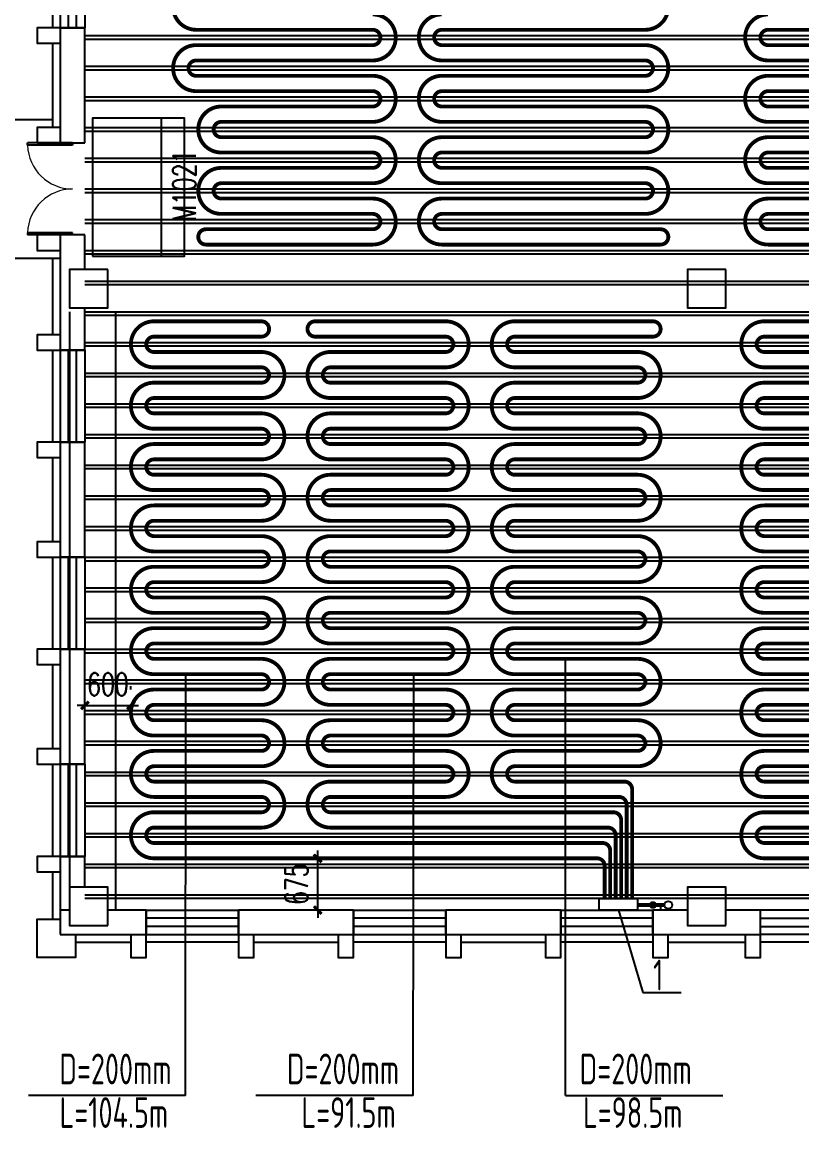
# Model space of a CAD drawing. Extents: x 2430460 to 2514560, y -608375 to -364775.
# Drawn here: x 2458565 to 2468721, y -402437 to -388023 of the extents above; entities that cross this region are included whole.
import ezdxf

# ---------------------------------------------------------------- set-up
doc = ezdxf.new("R2010")
doc.units = 0
doc.header["$LTSCALE"] = 1000
doc.header["$MEASUREMENT"] = 0
doc.linetypes.add('DASH', pattern=[0.35, 0.25, -0.1])
for name, color, linetype in [('COLUMN', 9, 'Continuous'), ('EQ-采暖分集水器', 7, 'Continuous'), ('PIPE-地暖供', 4, 'Continuous'), ('PIPE-暖供水', 3, 'Continuous'), ('TH_DIM', 3, 'Continuous'), ('VPIPE-暖供水', 3, 'Continuous'), ('VPIPE-暖回水', 2, 'Continuous'), ('WALL', 9, 'Continuous'), ('WINDOW', 4, 'Continuous'), ('WINDOW_TEXT', 7, 'Continuous'), ('木龙骨', 23, 'Continuous')]:
    doc.layers.add(name, color=color, linetype=linetype)
doc.styles.add('26#标准$0$TSSD_REIN', font='Tssdeng.shx', dxfattribs={"width": 0.7, "bigfont": 'tssdchn.shx'})
doc.styles.add('_TCH_DIM_T3', font='SIMPLEX', dxfattribs={"width": 0.705882, "bigfont": 'GBCBIG'})
doc.styles.add('_TCH_WINDOW', font='SIMPLEX', dxfattribs={"height": 3.5, "bigfont": 'GBCBIG'})
doc.dimstyles.new('_TCH_ARCH&&100', dxfattribs={"dimtxt": 297.5, "dimasz": 100, "dimexe": 250, "dimexo": 300, "dimgap": 126.25, "dimtad": 1, "dimdec": 0, "dimzin": 0, "dimdsep": 46, "dimtxsty": '_TCH_DIM_T3', "dimblk": 'ARCHTICK', "dimcen": 0.09, "dimclrt": 7, "dimazin": 2, "dimtfac": 1, "dimtdec": 0, "dimtix": 1, "dimtmove": 2, "dimatfit": 3, "dimfxl": 30, "dimtolj": 1, "dimtzin": 0, "dimarcsym": 0})

# ---------------------------------------------------------------- blocks, each defined once
blk = doc.blocks.new('_FZHK')
blk.add_lwpolyline([(-0.5, -0.5), (0.5, -0.5), (0.5, 0.5), (-0.5, 0.5)], close=True)
blk = doc.blocks.new('$WINLIB2D$00000001')
at = {"color": 0}
for points in [[(-0.5, 0.5), (-0.5, -0.5)], [(-0.5, 0.5), (0.5, 0.5)], [(0.5, -0.5), (0.5, 0.5)], [(0.5, 0.167), (-0.5, 0.167)], [(0.5, -0.167), (-0.5, -0.167)], [(-0.5, -0.5), (0.5, -0.5)]]:
    blk.add_lwpolyline(points, dxfattribs=at)
blk = doc.blocks.new('$DorLib2D$00000002')
for p, q in [((-0.5, 0), (-0.5, 0.4875)), ((-0.475, 0.4875), (-0.5, 0.4875)), ((-0.475, 0), (-0.475, 0.4875)), ((0.475, 0), (0.475, 0.4875)), ((0.475, 0.4875), (0.5, 0.4875)), ((0.5, 0), (0.5, 0.4875)), ((-0.5, 0), (-0.475, 0)), ((0.5, 0), (0.475, 0))]:
    blk.add_line(p, q)
at = {"lineweight": 13}
for centre, start, end in [((-0.4875, 0), 0, 88.53072), ((0.4875, 0), 91.46928, 180)]:
    blk.add_arc(centre, 0.4875, start, end, dxfattribs=at)
blk = doc.blocks.new('A$C7281566F')
for p, q in [((-29319.5, 7269.4), (-29319.5, 6069.4)), ((-29319.5, 5869.4), (-29319.5, 4769.4)), ((-29319.5, 3069.4), (-29319.5, 2069.4)), ((-29319.5, 1869.4), (-29319.5, 669.4)), ((-29319.5, 469.4), (-29319.5, -630.6)), ((-29319.5, -830.6), (-29319.5, -2030.6)), ((-29319.5, -2230.6), (-29319.5, -3330.6)), ((-29319.5, -3530.6), (-29319.5, -4730.6)), ((-29319.5, -4930.6), (-29319.5, -5550.6)), ((-26899.5, -5850.6), (-28099.5, -5850.6)), ((-24199.5, -5850.6), (-25399.5, -5850.6)), ((-21499.5, -5850.6), (-22699.5, -5850.6)), ((-18899.5, -5850.6), (-20099.5, -5850.6))]:
    blk.add_line(p, q)
for points in [[(-29219.5, 6069.4), (-29519.5, 6069.4), (-29519.5, 5869.4), (-29219.5, 5869.4)], [(-29319.5, 4869.4), (-30419.5, 4869.4), (-30419.5, 3069.4), (-29219.5, 3069.4)], [(-29219.5, 4769.4), (-29519.5, 4769.4), (-29519.5, 4569.4), (-29219.5, 4569.4)], [(-27899.5, 3092.6), (-27899.5, 4892.6)], [(-29219.5, 3369.4), (-29519.5, 3369.4), (-29519.5, 3169.4), (-29219.5, 3169.4)], [(-29219.5, 2069.4), (-29519.5, 2069.4), (-29519.5, 1869.4), (-29219.5, 1869.4)], [(-29219.5, 669.4), (-29519.5, 669.4), (-29519.5, 469.4), (-29219.5, 469.4)], [(-29219.5, -630.6), (-29519.5, -630.6), (-29519.5, -830.6), (-29219.5, -830.6)], [(-29219.5, -2030.6), (-29519.5, -2030.6), (-29519.5, -2230.6), (-29219.5, -2230.6)], [(-29219.5, -3330.6), (-29519.5, -3330.6), (-29519.5, -3530.6), (-29219.5, -3530.6)], [(-29219.5, -4730.6), (-29519.5, -4730.6), (-29519.5, -4930.6), (-29219.5, -4930.6)], [(-29019.5, -5750.6), (-29019.5, -6050.6), (-29519.5, -6050.6), (-29519.5, -5550.6), (-29219.5, -5550.6)], [(-28299.5, -5750.6), (-28299.5, -6050.6), (-28099.5, -6050.6), (-28099.5, -5750.6)], [(-26899.5, -5750.6), (-26899.5, -6050.6), (-26699.5, -6050.6), (-26699.5, -5750.6)], [(-25599.5, -5750.6), (-25599.5, -6050.6), (-25399.5, -6050.6), (-25399.5, -5750.6)], [(-24199.5, -5750.6), (-24199.5, -6050.6), (-23999.5, -6050.6), (-23999.5, -5750.6)], [(-22899.5, -5750.6), (-22899.5, -6050.6), (-22699.5, -6050.6), (-22699.5, -5750.6)], [(-21499.5, -5750.6), (-21499.5, -6050.6), (-21299.5, -6050.6), (-21299.5, -5750.6)], [(-20299.5, -5750.6), (-20299.5, -6050.6), (-20099.5, -6050.6), (-20099.5, -5750.6)], [(-29019.5, -5850.6), (-28299.5, -5850.6)], [(-26699.5, -5850.6), (-25599.5, -5850.6)], [(-23999.5, -5850.6), (-22899.5, -5850.6)], [(-21299.5, -5850.6), (-20299.5, -5850.6)]]:
    blk.add_lwpolyline(points)
blk.add_lwpolyline([(-28799.5, 3092.6), (-27599.5, 3092.6), (-27599.5, 4892.6), (-28799.5, 4892.6)], close=True)
at = {"layer": 'WALL'}
for p, q in [((-29219.5, 6069.4), (-29219.5, 4569.4)), ((-28899.5, 6069.4), (-29219.5, 6069.4)), ((-28899.5, 4569.4), (-28899.5, 6069.4)), ((-29219.5, 4569.4), (-28899.5, 4569.4)), ((-28899.5, 3369.4), (-29219.5, 3369.4)), ((-29219.5, 3369.4), (-29219.5, 2669.4)), ((-28899.5, 2919.4), (-28899.5, 3369.4)), ((-29219.5, 2669.4), (-29219.5, 1869.4)), ((-28899.5, 1869.4), (-28899.5, 2419.4)), ((-29219.5, 1869.4), (-28899.5, 1869.4)), ((-29219.5, 669.4), (-29219.5, -830.6)), ((-28899.5, 669.4), (-29219.5, 669.4)), ((-28899.5, -830.6), (-28899.5, 669.4)), ((-29219.5, -830.6), (-28899.5, -830.6)), ((-29219.5, -2030.6), (-29219.5, -3530.6)), ((-28899.5, -2030.6), (-29219.5, -2030.6)), ((-28899.5, -3530.6), (-28899.5, -2030.6)), ((-29219.5, -3530.6), (-28899.5, -3530.6)), ((-28899.5, -4730.6), (-29219.5, -4730.6)), ((-29219.5, -4730.6), (-29219.5, -5430.6)), ((-28899.5, -5130.6), (-28899.5, -4730.6)), ((-29099.5, -5430.6), (-29219.5, -5430.6)), ((-29219.5, -5430.6), (-29219.5, -5750.6)), ((-28099.5, -5430.6), (-28599.5, -5430.6)), ((-28099.5, -5750.6), (-28099.5, -5430.6)), ((-25399.5, -5430.6), (-26899.5, -5430.6)), ((-26899.5, -5430.6), (-26899.5, -5750.6)), ((-25399.5, -5750.6), (-25399.5, -5430.6)), ((-22699.5, -5430.6), (-24199.5, -5430.6)), ((-24199.5, -5430.6), (-24199.5, -5750.6)), ((-22699.5, -5750.6), (-22699.5, -5430.6)), ((-21049.5, -5430.6), (-21499.5, -5430.6)), ((-21499.5, -5430.6), (-21499.5, -5750.6)), ((-20099.5, -5430.6), (-20549.5, -5430.6)), ((-20099.5, -5750.6), (-20099.5, -5430.6)), ((-29219.5, -5750.6), (-28099.5, -5750.6)), ((-26899.5, -5750.6), (-25399.5, -5750.6)), ((-24199.5, -5750.6), (-22699.5, -5750.6)), ((-21499.5, -5750.6), (-20799.5, -5750.6)), ((-20799.5, -5750.6), (-20099.5, -5750.6))]:
    blk.add_line(p, q, dxfattribs=at)
at = {"layer": 'COLUMN', "yscale": 500, "zscale": 500}
for p, xscale, rotation in [((-28849.5, 2669.4), 500, 180), ((-20799.5, 2669.4), 500, 180), ((-28849.5, -5380.6), 499.9990233504213, 90), ((-20799.5, -5380.6), 499.9990233504213, 90)]:
    blk.add_blockref('_FZHK', p, dxfattribs=dict(at, xscale=xscale, rotation=rotation))
at = {"layer": 'WINDOW'}
for p, xscale, yscale, zscale, rotation in [((-29059.5, 6669.4), 1200, 320, 1200, 270), ((-29059.5, 1269.4), 1200, 320, 1200, 270), ((-29059.5, -1430.6), 1200, 320, 1200, 270), ((-29059.5, -4130.6), 1200, 320, 1200, 270), ((-27499.5, -5590.6), -1200, -320, -1200, 180), ((-24799.5, -5590.6), -1200, -320, -1200, 180), ((-22099.5, -5590.6), -1200, -320, -1200, 180), ((-19499.5, -5590.6), 1200, -320, 1200, 180)]:
    blk.add_blockref('$WINLIB2D$00000001', p, dxfattribs=dict(at, xscale=xscale, yscale=yscale, zscale=zscale, rotation=rotation))
ref = blk.add_blockref('$DorLib2D$00000002', (-29059.5, 3969.4), dxfattribs=dict(at, xscale=-1200, yscale=-1200, zscale=-1200, rotation=270))
ref.add_attrib('A', 'M1021', (-27455.7, 3544.4), dxfattribs={"layer": 'WINDOW_TEXT', "height": 297.5, "rotation": 90, "style": '_TCH_WINDOW', "width": 0.705882})
blk = doc.blocks.new('_ArchTick')
at = {"color": 0, "linetype": 'ByBlock', "const_width": 0.4}
blk.add_lwpolyline([(-0.5, -0.5), (0.5, 0.5)], dxfattribs=at)
blk = doc.blocks.new('*D675')
at = {"layer": 'Defpoints', "color": 0, "transparency": 16777216}
for p in [(2459982, -396930), (2459382, -397023), (2459982, -397023)]:
    blk.add_point(p, dxfattribs=at)
at = {"layer": 'TH_DIM', "color": 0, "lineweight": -2, "transparency": 16777216}
for p, q in [((2459382, -396723), (2459382, -396680)), ((2459982, -396723), (2459982, -396680)), ((2459382, -396930), (2459282, -396930)), ((2459382, -396930), (2459982, -396930)), ((2459982, -396930), (2460082, -396930))]:
    blk.add_line(p, q, dxfattribs=at)
at = {"layer": 'TH_DIM', "color": 0, "lineweight": -2, "transparency": 16777216, "xscale": 100, "yscale": 100, "zscale": 100}
blk.add_blockref('_ArchTick', (2459382, -396930), dxfattribs=at)
at = {"layer": 'TH_DIM', "color": 0, "lineweight": -2, "transparency": 16777216, "xscale": 100, "yscale": 100, "zscale": 100, "rotation": 180}
blk.add_blockref('_ArchTick', (2459982, -396930), dxfattribs=at)
at = {"layer": 'TH_DIM', "color": 7, "transparency": 16777216, "insert": (2459682, -396655), "char_height": 297.5, "attachment_point": 5, "style": '_TCH_DIM_T3'}
blk.add_mtext('\\A1;600', dxfattribs=at)
blk = doc.blocks.new('*D676')
at = {"layer": 'Defpoints', "color": 0, "transparency": 16777216}
for p in [(2462415, -398923), (2462585, -398923), (2462585, -399598)]:
    blk.add_point(p, dxfattribs=at)
at = {"layer": 'TH_DIM', "color": 0, "lineweight": -2, "transparency": 16777216}
for p, q in [((2462415, -398923), (2462415, -398823)), ((2462285, -398923), (2462165, -398923)), ((2462415, -399598), (2462415, -398923)), ((2462285, -399598), (2462165, -399598)), ((2462415, -399598), (2462415, -399698))]:
    blk.add_line(p, q, dxfattribs=at)
at = {"layer": 'TH_DIM', "color": 0, "lineweight": -2, "transparency": 16777216, "xscale": 100, "yscale": 100, "zscale": 100}
for p, rotation in [((2462415, -398923), 270), ((2462415, -399598), 90)]:
    blk.add_blockref('_ArchTick', p, dxfattribs=dict(at, rotation=rotation))
at = {"layer": 'TH_DIM', "color": 7, "transparency": 16777216, "insert": (2462140, -399260), "char_height": 297.5, "attachment_point": 5, "rotation": 90, "style": '_TCH_DIM_T3'}
blk.add_mtext('\\A1;675', dxfattribs=at)

msp = doc.modelspace()

# ---------------------------------------------------------------- hatches: boundary and pattern name
at = {"layer": 'VPIPE-暖回水', "linetype": 'DASH'}
msp.add_hatch(color=256, dxfattribs=at).paths.add_polyline_path([(2466832, -399531.5), (2466830.9, -399521.1), (2466827.7, -399511.1), (2466822.5, -399502.1), (2466815.5, -399494.3), (2466807, -399488.2), (2466797.5, -399483.9), (2466787.2, -399481.7), (2466776.8, -399481.7), (2466766.6, -399483.9), (2466757, -399488.2), (2466748.5, -399494.3), (2466741.6, -399502.1), (2466736.3, -399511.1), (2466733.1, -399521.1), (2466732, -399531.5), (2466733.1, -399541.9), (2466736.3, -399551.8), (2466741.6, -399560.9), (2466748.5, -399568.6), (2466757, -399574.8), (2466766.6, -399579), (2466776.8, -399581.2), (2466787.2, -399581.2), (2466797.5, -399579), (2466807, -399574.8), (2466815.5, -399568.6), (2466822.5, -399560.9), (2466827.7, -399551.8), (2466830.9, -399541.9)])

# ---------------------------------------------------------------- linework, layer by layer
for p, q in [((2459182, -391797.8), (2459182, -399597.8)), ((2459782, -391797.8), (2459782, -399597.8)), ((2465643.7, -402013.1), (2465643.7, -396322.8)), ((2460694.4, -402013.1), (2460698.3, -396522.8)), ((2463658.7, -402013.1), (2463667.9, -396522.8)), ((2466882, -399547.8), (2466882, -399597.8)), ((2466332, -399597.8), (2466651.6, -400671.2)), ((2466651.6, -400671.2), (2467149.7, -400671.2)), ((2466651.6, -400671.2), (2467029.7, -400671.2)), ((2460694.4, -402013.1), (2458646.7, -402013.1)), ((2463658.7, -402013.1), (2461611.1, -402013.1)), ((2465643.7, -402013.1), (2467691.3, -402013.1))]:
    msp.add_line(p, q)
at = {"layer": 'EQ-采暖分集水器'}
for p, q in [((2466082, -399447.8), (2466582, -399447.8)), ((2466082, -399597.8), (2466082, -399447.8)), ((2466082, -399447.8), (2466582, -399447.8)), ((2466082, -399597.8), (2466082, -399447.8)), ((2466582, -399447.8), (2466582, -399597.8)), ((2466582, -399447.8), (2466582, -399597.8)), ((2466582, -399597.8), (2466082, -399597.8)), ((2466582, -399597.8), (2466082, -399597.8))]:
    msp.add_line(p, q, dxfattribs=at)
at = {"layer": 'PIPE-地暖供', "const_width": 50}
for points in [[(2460532, -387822.8, 0.4142136), (2460832, -388122.8), (2463132, -388122.8, -0.4142136), (2463232, -388222.8, -0.4142136), (2463132, -388322.8), (2460832, -388322.8, 0.4142136), (2460532, -388622.8, 0.4142136), (2460832, -388922.8), (2463132, -388922.8, -0.4142136), (2463232, -389022.8, -0.4142136), (2463132, -389122.8), (2461159.6, -389122.8, 0.4142136), (2460859.6, -389422.8, 0.4142136), (2461159.6, -389722.8), (2463132, -389722.8, -0.4142136), (2463232, -389822.8, -0.4142136), (2463132, -389922.8), (2461159.6, -389922.8, 0.4142136), (2460859.6, -390222.8, 0.4142136), (2461159.6, -390522.8), (2463132, -390522.8, -0.4142136), (2463232, -390622.8, -0.4142136), (2463132, -390722.8), (2460959.6, -390722.8, 0.4142136), (2460859.6, -390822.8), (2460859.6, -390822.8, 0.4142136), (2460959.6, -390922.8), (2463132, -390922.8, 0.4142136), (2463432, -390622.8, 0.4142136), (2463132, -390322.8), (2461159.6, -390322.8, -0.4142136), (2461059.6, -390222.8, -0.4142136), (2461159.6, -390122.8), (2463132, -390122.8, 0.4142136), (2463432, -389822.8, 0.4142136), (2463132, -389522.8), (2461159.6, -389522.8, -0.4142136), (2461059.6, -389422.8, -0.4142136), (2461159.6, -389322.8), (2463132, -389322.8, 0.4142136), (2463432, -389022.8, 0.4142136), (2463132, -388722.8), (2460832, -388722.8, -0.4142136), (2460732, -388622.8, -0.4142136), (2460832, -388522.8), (2463132, -388522.8, 0.4142136), (2463432, -388222.8, 0.4142136), (2463132, -387922.8)], [(2464032, -387922.8, 0.4142136), (2463732, -388222.8, 0.4142136), (2464032, -388522.8), (2466682, -388522.8, -0.4142136), (2466782, -388622.8, -0.4142136), (2466682, -388722.8), (2464032, -388722.8, 0.4142136), (2463732, -389022.8, 0.4142136), (2464032, -389322.8), (2466682, -389322.8, -0.4142136), (2466782, -389422.8, -0.4142136), (2466682, -389522.8), (2464032, -389522.8, 0.4142136), (2463732, -389822.8, 0.4142136), (2464032, -390122.8), (2466682, -390122.8, -0.4142136), (2466782, -390222.8, -0.4142136), (2466682, -390322.8), (2464032, -390322.8, 0.4142136), (2463732, -390622.8, 0.4142136), (2464032, -390922.8), (2466882, -390922.8, 0.4142136), (2466982, -390822.8), (2466982, -390822.8, 0.4142136), (2466882, -390722.8), (2464032, -390722.8, -0.4142136), (2463932, -390622.8, -0.4142136), (2464032, -390522.8), (2466682, -390522.8, 0.4142136), (2466982, -390222.8, 0.4142136), (2466682, -389922.8), (2464032, -389922.8, -0.4142136), (2463932, -389822.8, -0.4142136), (2464032, -389722.8), (2466682, -389722.8, 0.4142136), (2466982, -389422.8, 0.4142136), (2466682, -389122.8), (2464032, -389122.8, -0.4142136), (2463932, -389022.8, -0.4142136), (2464032, -388922.8), (2466682, -388922.8, 0.4142136), (2466982, -388622.8, 0.4142136), (2466682, -388322.8), (2464032, -388322.8, -0.4142136), (2463932, -388222.8, -0.4142136), (2464032, -388122.8), (2466682, -388122.8, 0.4142136), (2466982, -387822.8, 0.4142136)], [(2471407, -388522.8), (2468282, -388522.8, -0.4142136), (2467982, -388222.8, -0.4142136), (2468282, -387922.8)], [(2471407, -388122.8), (2468282, -388122.8, 0.4142136), (2468182, -388222.8, 0.4142136), (2468282, -388322.8), (2471407, -388322.8, -0.4142136)], [(2471407, -389322.8), (2468282, -389322.8, -0.4142136), (2467982, -389022.8, -0.4142136), (2468282, -388722.8), (2471407, -388722.8, 0.4142136)], [(2471407, -388922.8), (2468282, -388922.8, 0.4142136), (2468182, -389022.8, 0.4142136), (2468282, -389122.8), (2471407, -389122.8, -0.4142136)], [(2471407, -390122.8), (2468282, -390122.8, -0.4142136), (2467982, -389822.8, -0.4142136), (2468282, -389522.8), (2471407, -389522.8, 0.4142136)], [(2471407, -389722.8), (2468282, -389722.8, 0.4142136), (2468182, -389822.8, 0.4142136), (2468282, -389922.8), (2471407, -389922.8, -0.4142136)], [(2471607, -390922.8), (2468282, -390922.8, -0.4142136), (2467982, -390622.8, -0.4142136), (2468282, -390322.8), (2471407, -390322.8, 0.4142136)], [(2471407, -390522.8), (2468282, -390522.8, 0.4142136), (2468182, -390622.8, 0.4142136), (2468282, -390722.8), (2471607, -390722.8, -0.4142136)], [(2466153.4, -399447.8), (2466153.4, -399022.8, 0.4142136), (2466053.4, -398922.8), (2460282, -398922.8, -0.4142136), (2459982, -398622.8, -0.4142136), (2460282, -398322.8), (2461682, -398322.8, 0.4142136), (2461782, -398222.8, 0.4142136), (2461682, -398122.8), (2460282, -398122.8, -0.4142136), (2459982, -397822.8, -0.4142136), (2460282, -397522.8), (2461682, -397522.8, 0.4142136), (2461782, -397422.8, 0.4142136), (2461682, -397322.8), (2460282, -397322.8, -0.4142136), (2459982, -397022.8, -0.4142136), (2460282, -396722.8), (2461682, -396722.8, 0.4142136), (2461782, -396622.8, 0.4142136), (2461682, -396522.8), (2460282, -396522.8, -0.4142136), (2459982, -396222.8, -0.4142136), (2460282, -395922.8), (2461682, -395922.8, 0.4142136), (2461782, -395822.8, 0.4142136), (2461682, -395722.8), (2460282, -395722.8, -0.4142136), (2459982, -395422.8, -0.4142136), (2460282, -395122.8), (2461682, -395122.8, 0.4142136), (2461782, -395022.8, 0.4142136), (2461682, -394922.8), (2460282, -394922.8, -0.4142136), (2459982, -394622.8, -0.4142136), (2460282, -394322.8), (2461682, -394322.8, 0.4142136), (2461782, -394222.8, 0.4142136), (2461682, -394122.8), (2460282, -394122.8, -0.4142136), (2459982, -393822.8, -0.4142136), (2460282, -393522.8), (2461682, -393522.8, 0.4142136), (2461782, -393422.8, 0.4142136), (2461682, -393322.8), (2460282, -393322.8, -0.4142136), (2459982, -393022.8, -0.4142136), (2460282, -392722.8), (2461682, -392722.8, 0.4142136), (2461782, -392622.8, 0.4142136), (2461682, -392522.8), (2460282, -392522.8, -0.4142136), (2459982, -392222.8, -0.4142136), (2460282, -391922.8), (2461682, -391922.8, -0.4142136), (2461782, -392022.8, -0.4142136), (2461682, -392122.8), (2460282, -392122.8, 0.4142136), (2460182, -392222.8, 0.4142136), (2460282, -392322.8), (2461682, -392322.8, -0.4142136), (2461982, -392622.8, -0.4142136), (2461682, -392922.8), (2460282, -392922.8, 0.4142136), (2460182, -393022.8, 0.4142136), (2460282, -393122.8), (2461682, -393122.8, -0.4142136), (2461982, -393422.8, -0.4142136), (2461682, -393722.8), (2460282, -393722.8, 0.4142136), (2460182, -393822.8, 0.4142136), (2460282, -393922.8), (2461682, -393922.8, -0.4142136), (2461982, -394222.8, -0.4142136), (2461682, -394522.8), (2460282, -394522.8, 0.4142136), (2460182, -394622.8, 0.4142136), (2460282, -394722.8), (2461682, -394722.8, -0.4142136), (2461982, -395022.8, -0.4142136), (2461682, -395322.8), (2460282, -395322.8, 0.4142136), (2460182, -395422.8, 0.4142136), (2460282, -395522.8), (2461682, -395522.8, -0.4142136), (2461982, -395822.8, -0.4142136), (2461682, -396122.8), (2460282, -396122.8, 0.4142136), (2460182, -396222.8, 0.4142136), (2460282, -396322.8), (2461682, -396322.8, -0.4142136), (2461982, -396622.8, -0.4142136), (2461682, -396922.8), (2460282, -396922.8, 0.4142136), (2460182, -397022.8, 0.4142136), (2460282, -397122.8), (2461682, -397122.8, -0.4142136), (2461982, -397422.8, -0.4142136), (2461682, -397722.8), (2460282, -397722.8, 0.4142136), (2460182, -397822.8, 0.4142136), (2460282, -397922.8), (2461682, -397922.8, -0.4142136), (2461982, -398222.8, -0.4142136), (2461682, -398522.8), (2460282, -398522.8, 0.4142136), (2460182, -398622.8, 0.4142136), (2460282, -398722.8), (2466124.9, -398722.8, -0.4142136), (2466224.9, -398822.8), (2466224.9, -399447.8)], [(2466296.3, -399447.8), (2466296.3, -398622.8, 0.4142136), (2466196.3, -398522.8), (2462582, -398522.8, -0.4142136), (2462282, -398222.8, -0.4142136), (2462582, -397922.8), (2464082, -397922.8, 0.4142136), (2464182, -397822.8, 0.4142136), (2464082, -397722.8), (2462582, -397722.8, -0.4142136), (2462282, -397422.8, -0.4142136), (2462582, -397122.8), (2464082, -397122.8, 0.4142136), (2464182, -397022.8, 0.4142136), (2464082, -396922.8), (2462582, -396922.8, -0.4142136), (2462282, -396622.8, -0.4142136), (2462582, -396322.8), (2464082, -396322.8, 0.4142136), (2464182, -396222.8, 0.4142136), (2464082, -396122.8), (2462582, -396122.8, -0.4142136), (2462282, -395822.8, -0.4142136), (2462582, -395522.8), (2464082, -395522.8, 0.4142136), (2464182, -395422.8, 0.4142136), (2464082, -395322.8), (2462582, -395322.8, -0.4142136), (2462282, -395022.8, -0.4142136), (2462582, -394722.8), (2464082, -394722.8, 0.4142136), (2464182, -394622.8, 0.4142136), (2464082, -394522.8), (2462582, -394522.8, -0.4142136), (2462282, -394222.8, -0.4142136), (2462582, -393922.8), (2464082, -393922.8, 0.4142136), (2464182, -393822.8, 0.4142136), (2464082, -393722.8), (2462582, -393722.8, -0.4142136), (2462282, -393422.8, -0.4142136), (2462582, -393122.8), (2464082, -393122.8, 0.4142136), (2464182, -393022.8, 0.4142136), (2464082, -392922.8), (2462582, -392922.8, -0.4142136), (2462282, -392622.8, -0.4142136), (2462582, -392322.8), (2464082, -392322.8, 0.4142136), (2464182, -392222.8, 0.4142136), (2464082, -392122.8), (2462382, -392122.8, -0.4142136), (2462282, -392022.8), (2462282, -392022.8, -0.4142136), (2462382, -391922.8), (2464082, -391922.8, -0.4142136), (2464382, -392222.8, -0.4142136), (2464082, -392522.8), (2462582, -392522.8, 0.4142136), (2462482, -392622.8, 0.4142136), (2462582, -392722.8), (2464082, -392722.8, -0.4142136), (2464382, -393022.8, -0.4142136), (2464082, -393322.8), (2462582, -393322.8, 0.4142136), (2462482, -393422.8, 0.4142136), (2462582, -393522.8), (2464082, -393522.8, -0.4142136), (2464382, -393822.8, -0.4142136), (2464082, -394122.8), (2462582, -394122.8, 0.4142136), (2462482, -394222.8, 0.4142136), (2462582, -394322.8), (2464082, -394322.8, -0.4142136), (2464382, -394622.8, -0.4142136), (2464082, -394922.8), (2462582, -394922.8, 0.4142136), (2462482, -395022.8, 0.4142136), (2462582, -395122.8), (2464082, -395122.8, -0.4142136), (2464382, -395422.8, -0.4142136), (2464082, -395722.8), (2462582, -395722.8, 0.4142136), (2462482, -395822.8, 0.4142136), (2462582, -395922.8), (2464082, -395922.8, -0.4142136), (2464382, -396222.8, -0.4142136), (2464082, -396522.8), (2462582, -396522.8, 0.4142136), (2462482, -396622.8, 0.4142136), (2462582, -396722.8), (2464082, -396722.8, -0.4142136), (2464382, -397022.8, -0.4142136), (2464082, -397322.8), (2462582, -397322.8, 0.4142136), (2462482, -397422.8, 0.4142136), (2462582, -397522.8), (2464082, -397522.8, -0.4142136), (2464382, -397822.8, -0.4142136), (2464082, -398122.8), (2462582, -398122.8, 0.4142136), (2462482, -398222.8, 0.4142136), (2462582, -398322.8), (2466267.7, -398322.8, -0.4142136), (2466367.7, -398422.8), (2466367.7, -399447.8)], [(2466439.1, -399447.8), (2466439.1, -398222.8, 0.4142136), (2466339.1, -398122.8), (2464982, -398122.8, -0.4142136), (2464682, -397822.8, -0.4142136), (2464982, -397522.8), (2466582, -397522.8, 0.4142136), (2466682, -397422.8, 0.4142136), (2466582, -397322.8), (2464982, -397322.8, -0.4142136), (2464682, -397022.8, -0.4142136), (2464982, -396722.8), (2466582, -396722.8, 0.4142136), (2466682, -396622.8, 0.4142136), (2466582, -396522.8), (2464982, -396522.8, -0.4142136), (2464682, -396222.8, -0.4142136), (2464982, -395922.8), (2466582, -395922.8, 0.4142136), (2466682, -395822.8, 0.4142136), (2466582, -395722.8), (2464982, -395722.8, -0.4142136), (2464682, -395422.8, -0.4142136), (2464982, -395122.8), (2466582, -395122.8, 0.4142136), (2466682, -395022.8, 0.4142136), (2466582, -394922.8), (2464982, -394922.8, -0.4142136), (2464682, -394622.8, -0.4142136), (2464982, -394322.8), (2466582, -394322.8, 0.4142136), (2466682, -394222.8, 0.4142136), (2466582, -394122.8), (2464982, -394122.8, -0.4142136), (2464682, -393822.8, -0.4142136), (2464982, -393522.8), (2466582, -393522.8, 0.4142136), (2466682, -393422.8, 0.4142136), (2466582, -393322.8), (2464982, -393322.8, -0.4142136), (2464682, -393022.8, -0.4142136), (2464982, -392722.8), (2466582, -392722.8, 0.4142136), (2466682, -392622.8, 0.4142136), (2466582, -392522.8), (2464982, -392522.8, -0.4142136), (2464682, -392222.8, -0.4142136), (2464982, -391922.8), (2466782, -391922.8, -0.4142136), (2466882, -392022.8, -0.4142136), (2466782, -392122.8), (2464982, -392122.8, 0.4142136), (2464882, -392222.8, 0.4142136), (2464982, -392322.8), (2466582, -392322.8, -0.4142136), (2466882, -392622.8, -0.4142136), (2466582, -392922.8), (2464982, -392922.8, 0.4142136), (2464882, -393022.8, 0.4142136), (2464982, -393122.8), (2466582, -393122.8, -0.4142136), (2466882, -393422.8, -0.4142136), (2466582, -393722.8), (2464982, -393722.8, 0.4142136), (2464882, -393822.8, 0.4142136), (2464982, -393922.8), (2466582, -393922.8, -0.4142136), (2466882, -394222.8, -0.4142136), (2466582, -394522.8), (2464982, -394522.8, 0.4142136), (2464882, -394622.8, 0.4142136), (2464982, -394722.8), (2466582, -394722.8, -0.4142136), (2466882, -395022.8, -0.4142136), (2466582, -395322.8), (2464982, -395322.8, 0.4142136), (2464882, -395422.8, 0.4142136), (2464982, -395522.8), (2466582, -395522.8, -0.4142136), (2466882, -395822.8, -0.4142136), (2466582, -396122.8), (2464982, -396122.8, 0.4142136), (2464882, -396222.8, 0.4142136), (2464982, -396322.8), (2466582, -396322.8, -0.4142136), (2466882, -396622.8, -0.4142136), (2466582, -396922.8), (2464982, -396922.8, 0.4142136), (2464882, -397022.8, 0.4142136), (2464982, -397122.8), (2466582, -397122.8, -0.4142136), (2466882, -397422.8, -0.4142136), (2466582, -397722.8), (2464982, -397722.8, 0.4142136), (2464882, -397822.8, 0.4142136), (2464982, -397922.8), (2466410.6, -397922.8, -0.4142136), (2466510.6, -398022.8), (2466510.6, -399447.8)], [(2469532, -392522.8), (2468232, -392522.8, -0.4142136), (2467932, -392222.8, -0.4142136), (2468232, -391922.8), (2469532, -391922.8, -0.4142136)], [(2469532, -392122.8), (2468232, -392122.8, 0.4142136), (2468132, -392222.8, 0.4142136), (2468232, -392322.8), (2469532, -392322.8, -0.4142136)], [(2469532, -393322.8), (2468232, -393322.8, -0.4142136), (2467932, -393022.8, -0.4142136), (2468232, -392722.8), (2469532, -392722.8, 0.4142136)], [(2469532, -392922.8), (2468232, -392922.8, 0.4142136), (2468132, -393022.8, 0.4142136), (2468232, -393122.8), (2469532, -393122.8, -0.4142136)], [(2469532, -394122.8), (2468232, -394122.8, -0.4142136), (2467932, -393822.8, -0.4142136), (2468232, -393522.8), (2469532, -393522.8, 0.4142136)], [(2469532, -393722.8), (2468232, -393722.8, 0.4142136), (2468132, -393822.8, 0.4142136), (2468232, -393922.8), (2469532, -393922.8, -0.4142136)], [(2469532, -394922.8), (2468232, -394922.8, -0.4142136), (2467932, -394622.8, -0.4142136), (2468232, -394322.8), (2469532, -394322.8, 0.4142136)], [(2469532, -394522.8), (2468232, -394522.8, 0.4142136), (2468132, -394622.8, 0.4142136), (2468232, -394722.8), (2469532, -394722.8, -0.4142136)], [(2469532, -395722.8), (2468232, -395722.8, -0.4142136), (2467932, -395422.8, -0.4142136), (2468232, -395122.8), (2469532, -395122.8, 0.4142136)], [(2469532, -395322.8), (2468232, -395322.8, 0.4142136), (2468132, -395422.8, 0.4142136), (2468232, -395522.8), (2469532, -395522.8, -0.4142136)], [(2469532, -396522.8), (2468232, -396522.8, -0.4142136), (2467932, -396222.8, -0.4142136), (2468232, -395922.8), (2469532, -395922.8, 0.4142136)], [(2469532, -396122.8), (2468232, -396122.8, 0.4142136), (2468132, -396222.8, 0.4142136), (2468232, -396322.8), (2469532, -396322.8, -0.4142136)], [(2469532, -397322.8), (2468232, -397322.8, -0.4142136), (2467932, -397022.8, -0.4142136), (2468232, -396722.8), (2469532, -396722.8, 0.4142136)], [(2469532, -396922.8), (2468232, -396922.8, 0.4142136), (2468132, -397022.8, 0.4142136), (2468232, -397122.8), (2469532, -397122.8, -0.4142136)], [(2469532, -398122.8), (2468232, -398122.8, -0.4142136), (2467932, -397822.8, -0.4142136), (2468232, -397522.8), (2469532, -397522.8, 0.4142136)], [(2469532, -397722.8), (2468232, -397722.8, 0.4142136), (2468132, -397822.8, 0.4142136), (2468232, -397922.8), (2469532, -397922.8, -0.4142136)], [(2476320.5, -398922.8), (2468232, -398922.8, -0.4142136), (2467932, -398622.8, -0.4142136), (2468232, -398322.8), (2469532, -398322.8, 0.4142136)], [(2469532, -398522.8), (2468232, -398522.8, 0.4142136), (2468132, -398622.8, 0.4142136), (2468232, -398722.8), (2476358.9, -398722.8, -0.4142136)]]:
    msp.add_lwpolyline(points, format="xyb", dxfattribs=at)
at = {"layer": 'PIPE-暖供水', "linetype": 'Continuous', "const_width": 50}
msp.add_lwpolyline([(2466932, -399531.5), (2466582, -399531.5)], dxfattribs=at)
at = {"layer": 'VPIPE-暖供水', "linetype": 'Continuous'}
msp.add_circle((2466982, -399531.5), 50, dxfattribs=at)
at = {"layer": '木龙骨', "color": 253}
for points in [[(2459382, -388197.8), (2499582, -388197.8), (2499582, -388247.8), (2459382, -388247.8)], [(2459382, -388597.8), (2499582, -388597.8), (2499582, -388647.8), (2459382, -388647.8)], [(2459382, -388997.8), (2499582, -388997.8), (2499582, -389047.8), (2459382, -389047.8)], [(2459382, -389397.8), (2499582, -389397.8), (2499582, -389447.8), (2459382, -389447.8)], [(2459382, -389797.8), (2499582, -389797.8), (2499582, -389847.8), (2459382, -389847.8)], [(2459382, -390197.8), (2499582, -390197.8), (2499582, -390247.8), (2459382, -390247.8)], [(2459382, -390597.8), (2499582, -390597.8), (2499582, -390647.8), (2459382, -390647.8)], [(2459382, -390997.8), (2499582, -390997.8), (2499582, -391047.8), (2459382, -391047.8)], [(2459382, -391397.8), (2499082, -391397.8), (2499082, -391447.8), (2459382, -391447.8)], [(2459382, -391797.8), (2499082, -391797.8), (2499082, -391847.8), (2459382, -391847.8)], [(2459382, -392197.8), (2499582, -392197.8), (2499582, -392247.8), (2459382, -392247.8)], [(2459382, -392597.8), (2499582, -392597.8), (2499582, -392647.8), (2459382, -392647.8)], [(2459382, -392997.8), (2499582, -392997.8), (2499582, -393047.8), (2459382, -393047.8)], [(2459382, -393397.8), (2499582, -393397.8), (2499582, -393447.8), (2459382, -393447.8)], [(2459382, -393797.8), (2499582, -393797.8), (2499582, -393847.8), (2459382, -393847.8)], [(2459382, -394197.8), (2499582, -394197.8), (2499582, -394247.8), (2459382, -394247.8)], [(2459382, -394597.8), (2499582, -394597.8), (2499582, -394647.8), (2459382, -394647.8)], [(2459382, -394997.8), (2499582, -394997.8), (2499582, -395047.8), (2459382, -395047.8)], [(2459382, -395397.8), (2499582, -395397.8), (2499582, -395447.8), (2459382, -395447.8)], [(2459382, -395797.8), (2499582, -395797.8), (2499582, -395847.8), (2459382, -395847.8)], [(2459382, -396197.8), (2499582, -396197.8), (2499582, -396247.8), (2459382, -396247.8)], [(2459382, -396597.8), (2499582, -396597.8), (2499582, -396647.8), (2459382, -396647.8)], [(2459382, -396997.8), (2499582, -396997.8), (2499582, -397047.8), (2459382, -397047.8)], [(2459382, -397397.8), (2499582, -397397.8), (2499582, -397447.8), (2459382, -397447.8)], [(2459382, -397797.8), (2499582, -397797.8), (2499582, -397847.8), (2459382, -397847.8)], [(2459382, -398197.8), (2499582, -398197.8), (2499582, -398247.8), (2459382, -398247.8)], [(2459382, -398597.8), (2499582, -398597.8), (2499582, -398647.8), (2459382, -398647.8)], [(2459382, -398997.8), (2499582, -398997.8), (2499582, -399047.8), (2459382, -399047.8)], [(2459382, -399397.8), (2499082, -399397.8), (2499082, -399447.8), (2459382, -399447.8)]]:
    msp.add_lwpolyline(points, dxfattribs=at)

# ---------------------------------------------------------------- block references
msp.add_blockref('A$C7281566F', (2488281.5, -394167.1))

# ---------------------------------------------------------------- texts
at = {"char_height": 400, "width": 1509.222, "style": '26#标准$0$TSSD_REIN'}
for s, insert, attachment_point in [('1', (2466783.1, -400644.4), 7), ('D=200mm', (2460511.8, -401868.7), 9), ('D=200mm', (2463476.1, -401868.7), 9), ('D=200mm', (2465826.3, -401868.7), 7), ('L=104.5m', (2460467.8, -402436.9), 9), ('L=91.5m', (2463432.2, -402436.9), 9), ('L=98.5m', (2465870.3, -402436.9), 7)]:
    msp.add_mtext(s, dxfattribs=dict(at, insert=insert, attachment_point=attachment_point))

# ---------------------------------------------------------------- dimensions: what is measured, and where the dimension line sits
at = {"layer": 'TH_DIM'}
for p1, p2, distance, picture, middle in [((2459382, -397022.8), (2459982, -397022.8), 92.7, '*D675', (2459682, -396655.1)), ((2462585.5, -399597.8), (2462585.5, -398922.8), 170.5, '*D676', (2462140, -399260.3))]:
    dim = msp.add_aligned_dim(p1=p1, p2=p2, distance=distance, dimstyle='_TCH_ARCH&&100', dxfattribs=at)
    dim.commit()
    dim.dimension.update_dxf_attribs({"geometry": picture, "text_midpoint": middle})

doc.saveas('drawing.dxf')
